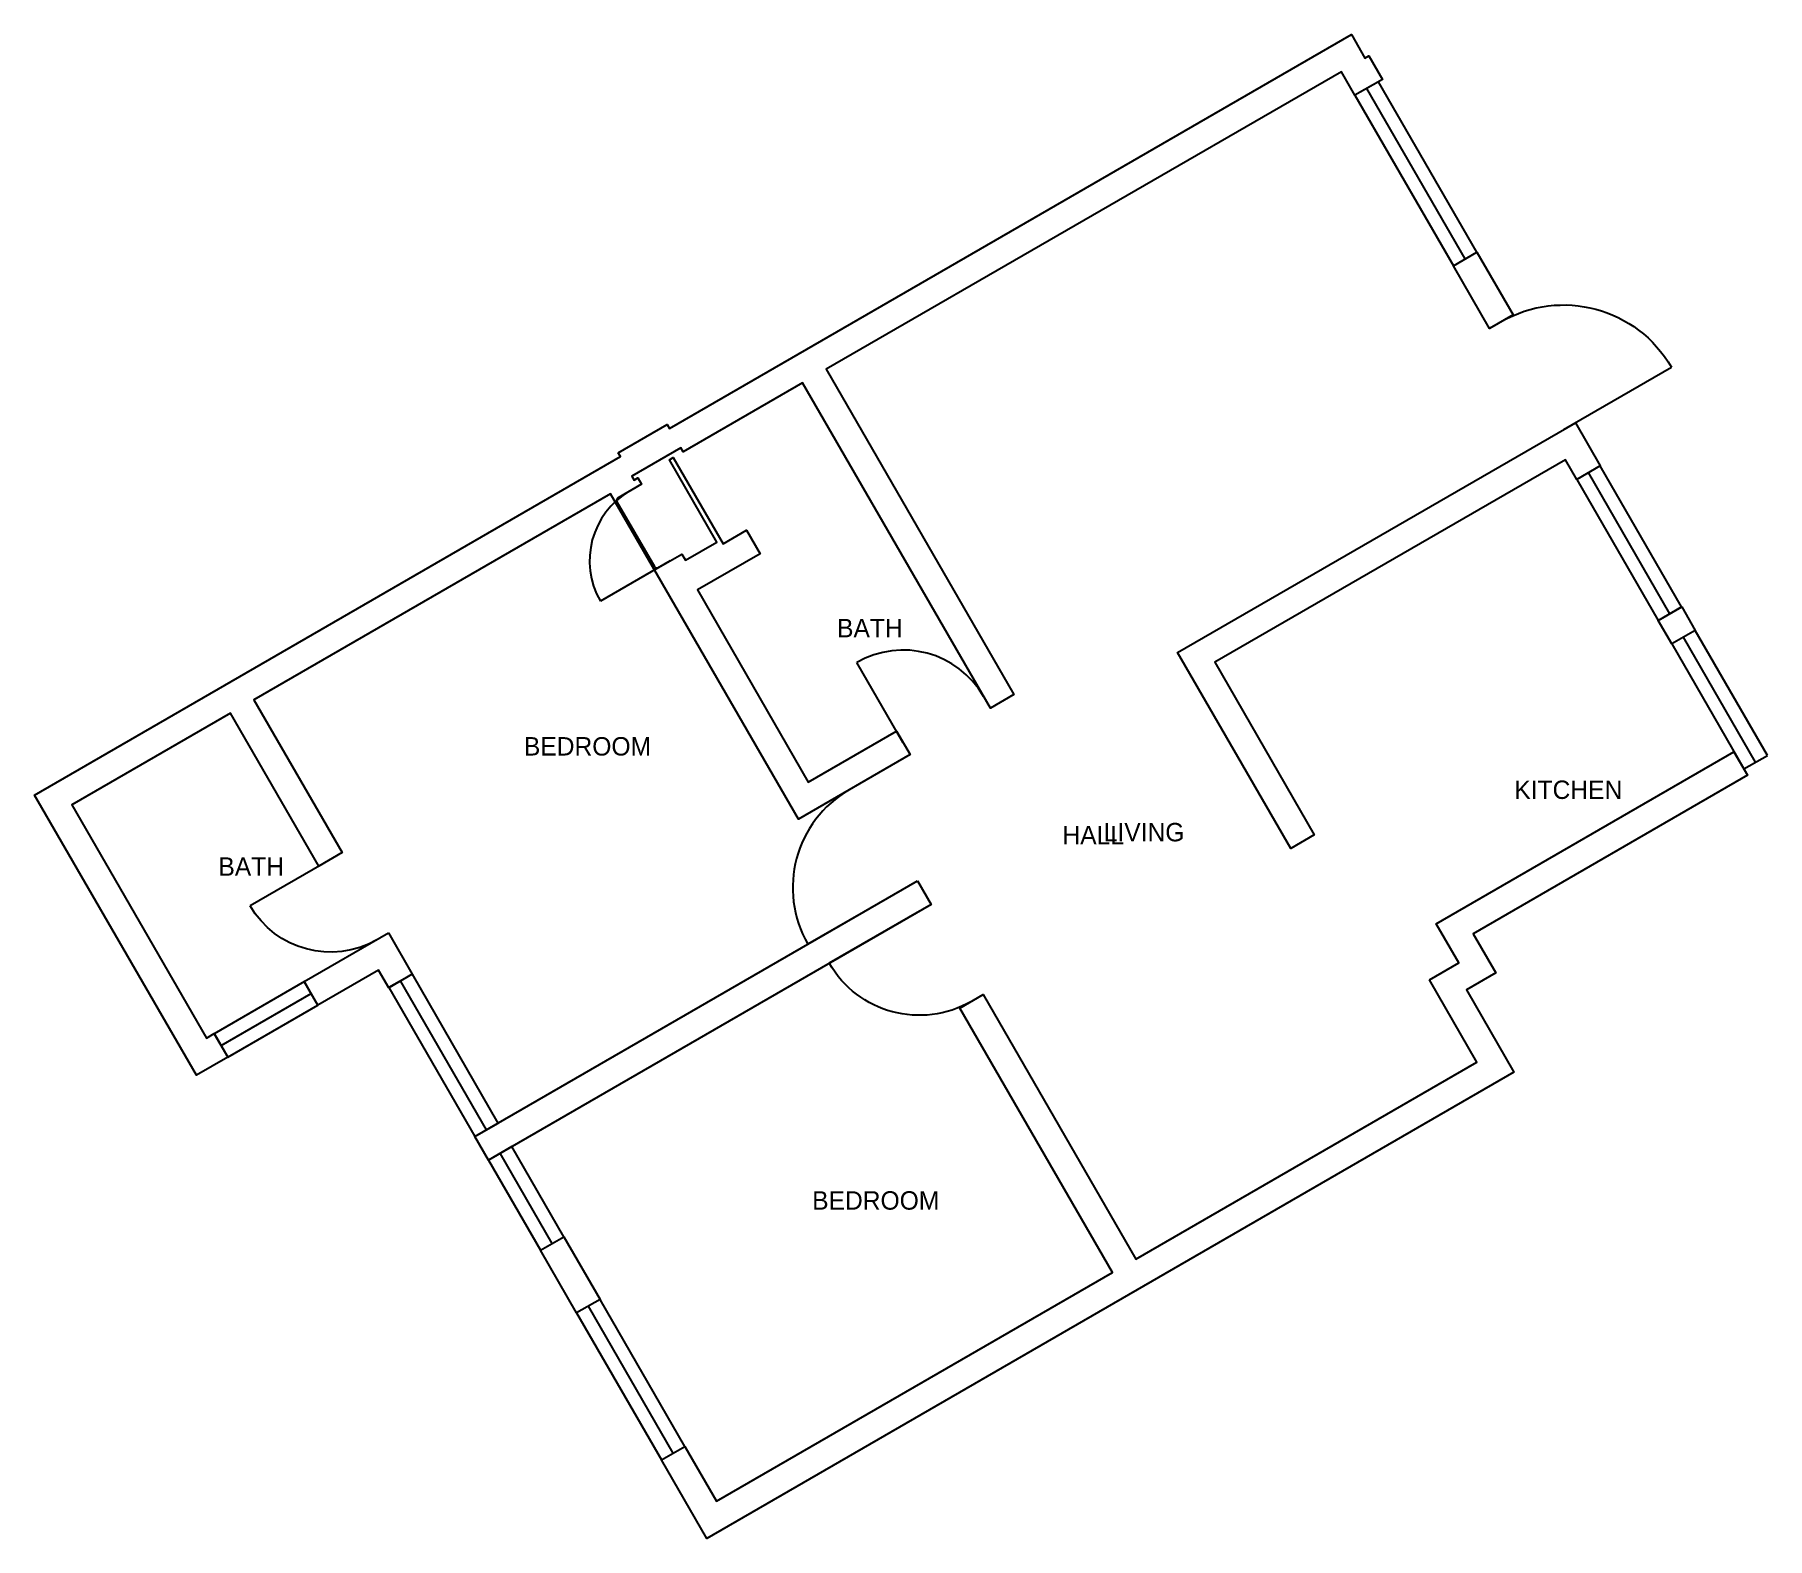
# Model space of a CAD drawing. Header units: metres. Extents: x 512332.4 to 512353.1, y 4012873.7 to 4012891.7.
import ezdxf

# ---------------------------------------------------------------- set-up
doc = ezdxf.new("R2010")
doc.units = ezdxf.units.M
for name, color, linetype in [('A-WALL-EXT', 7, 'Continuous'), ('A-WIND', 7, 'Continuous'), ('ROOM-NAMES', 7, 'Continuous')]:
    doc.layers.add(name, color=color, linetype=linetype)

# ---------------------------------------------------------------- blocks, each defined once
blk = doc.blocks.new('A$C5EED006F')
blk.add_line((0, 0), (0, 1.109))
blk.add_arc((0, 0), 1.109, 0, 90)
blk = doc.blocks.new('A$C5EED007C')
blk.add_line((0, 0), (0, 1.244))
blk.add_arc((0, 0), 1.244, 0, 90)
blk = doc.blocks.new('A$C5EED0087')
blk.add_line((0, 0), (0, 1.352))
blk.add_arc((0, 0), 1.352, 0, 90)
blk = doc.blocks.new('A$C5EED0060')
blk.add_line((0, 0), (0, 0.964))
blk.add_arc((0, 0), 0.964, 0, 90)
blk = doc.blocks.new('A$C5EED0095')
blk.add_line((0, 0), (0, 1.488))
blk.add_arc((0, 0), 1.488, 0, 90)
blk = doc.blocks.new('WIN-195')
blk.add_line((0, 0), (1.947, 0))
blk.add_lwpolyline([(0, -0.162), (1.947, -0.162), (1.947, 0.162), (0, 0.162)], close=True)
blk = doc.blocks.new('WIN-235')
blk.add_line((0, 0), (2.353, 0))
blk.add_lwpolyline([(0, -0.162), (2.353, -0.162), (2.353, 0.162), (0, 0.162)], close=True)
blk = doc.blocks.new('WIN-203')
blk.add_line((0, 0), (2.029, 0))
blk.add_lwpolyline([(0, -0.162), (2.029, -0.162), (2.029, 0.162), (0, 0.162)], close=True)
blk = doc.blocks.new('WIN-206')
blk.add_line((0, 0), (2.056, 0))
blk.add_lwpolyline([(0, -0.162), (2.056, -0.162), (2.056, 0.162), (0, 0.162)], close=True)
blk = doc.blocks.new('WIN-124')
blk.add_line((0, 0), (1.244, 0))
blk.add_lwpolyline([(0, -0.162), (1.244, -0.162), (1.244, 0.162), (0, 0.162)], close=True)
blk = doc.blocks.new('WIN-172')
blk.add_line((0, 0), (1.724, 0))
blk.add_lwpolyline([(0, -0.162), (1.724, -0.162), (1.724, 0.162), (0, 0.162)], close=True)

msp = doc.modelspace()

# ---------------------------------------------------------------- linework, layer by layer
at = {"layer": 'A-WALL-EXT'}
for points in [[(512339.406, 4012886.663), (512339.991, 4012887.001), (512340.018, 4012886.954), (512348.17, 4012891.66), (512348.332, 4012891.379), (512348.379, 4012891.406), (512348.541, 4012891.125), (512348.213, 4012890.936), (512348.051, 4012891.217), (512341.891, 4012887.66), (512344.136, 4012883.772), (512343.855, 4012883.609), (512341.61, 4012887.498), (512340.181, 4012886.673), (512340.154, 4012886.72), (512339.568, 4012886.381), (512339.595, 4012886.335), (512339.642, 4012886.362), (512339.685, 4012886.287), (512339.404, 4012886.125), (512339.401, 4012886.123), (512339.398, 4012886.121), (512339.396, 4012886.119), (512339.394, 4012886.116), (512339.392, 4012886.113), (512339.39, 4012886.11), (512339.389, 4012886.107), (512339.388, 4012886.104), (512339.387, 4012886.101), (512339.387, 4012886.097), (512339.387, 4012886.094), (512339.387, 4012886.091), (512339.387, 4012886.087), (512339.388, 4012886.084), (512339.39, 4012886.081), (512339.391, 4012886.078), (512339.839, 4012885.302), (512339.841, 4012885.3), (512339.843, 4012885.297), (512339.845, 4012885.295), (512339.848, 4012885.292), (512339.851, 4012885.29), (512339.854, 4012885.289), (512339.857, 4012885.287), (512339.86, 4012885.286), (512339.863, 4012885.286), (512339.867, 4012885.285), (512339.87, 4012885.285), (512339.873, 4012885.286), (512339.877, 4012885.286), (512339.88, 4012885.287), (512339.883, 4012885.288), (512339.886, 4012885.29), (512340.167, 4012885.452), (512340.21, 4012885.378), (512340.585, 4012885.594), (512340.017, 4012886.578), (512340.064, 4012886.605), (512340.659, 4012885.574), (512340.94, 4012885.737), (512341.102, 4012885.456), (512340.352, 4012885.023), (512341.678, 4012882.727), (512342.732, 4012883.336), (512342.894, 4012883.055), (512341.559, 4012882.284), (512339.314, 4012886.172), (512335.051, 4012883.711), (512336.106, 4012881.884), (512335.825, 4012881.722), (512334.77, 4012883.549), (512332.873, 4012882.453), (512334.482, 4012879.666), (512334.576, 4012879.72), (512334.738, 4012879.439), (512334.363, 4012879.223), (512332.429, 4012882.572), (512339.433, 4012886.616)], [(512349.39, 4012888.898), (512349.671, 4012889.06), (512350.104, 4012888.31), (512349.823, 4012888.148)], [(512351.145, 4012886.507), (512350.864, 4012886.345), (512350.729, 4012886.579), (512346.536, 4012884.158), (512347.726, 4012882.097), (512347.445, 4012881.934), (512346.093, 4012884.277), (512350.848, 4012887.022)], [(512352.281, 4012884.539), (512352, 4012884.377), (512351.838, 4012884.658), (512352.119, 4012884.82)], [(512349.103, 4012880.362), (512349.454, 4012880.565), (512349.183, 4012881.033), (512352.744, 4012883.089), (512352.906, 4012882.808), (512349.627, 4012880.914), (512349.897, 4012880.446), (512349.546, 4012880.243), (512350.114, 4012879.259), (512340.463, 4012873.687), (512339.922, 4012874.624), (512340.203, 4012874.787), (512340.582, 4012874.131), (512345.314, 4012876.863), (512343.488, 4012880.025), (512343.769, 4012880.187), (512345.595, 4012877.025), (512349.671, 4012879.378)], [(512342.985, 4012881.546), (512343.147, 4012881.264), (512337.853, 4012878.208), (512337.691, 4012878.489)], [(512336.66, 4012880.924), (512336.944, 4012880.432), (512336.663, 4012880.269), (512336.541, 4012880.48), (512335.815, 4012880.061), (512335.653, 4012880.342)], [(512338.475, 4012877.131), (512338.756, 4012877.293), (512339.189, 4012876.543), (512338.908, 4012876.381)]]:
    msp.add_lwpolyline(points, close=True, dxfattribs=at)

# ---------------------------------------------------------------- block references
at = {"yscale": -1}
for name, p, rotation in [('A$C5EED0095', (512350.707, 4012886.941), 120), ('A$C5EED006F', (512335.965, 4012881.803), 300), ('A$C5EED007C', (512343.006, 4012881.183), 300)]:
    msp.add_blockref(name, p, dxfattribs=dict(at, rotation=rotation))
for name, p, rotation in [('A$C5EED0060', (512340.027, 4012885.371), 120), ('A$C5EED006F', (512342.813, 4012883.195), 29.999999999999996), ('A$C5EED0087', (512342.844, 4012881.464), 120)]:
    msp.add_blockref(name, p, dxfattribs=dict(rotation=rotation))
at = {"layer": 'A-WIND'}
for name, p, rotation in [('WIN-235', (512349.53, 4012888.979), 120), ('WIN-195', (512351.978, 4012884.739), 120), ('WIN-172', (512353.003, 4012882.965), 120), ('WIN-206', (512337.832, 4012878.57), 120), ('WIN-124', (512334.657, 4012879.579), 29.999999999999996), ('WIN-124', (512338.616, 4012877.212), 120), ('WIN-203', (512340.063, 4012874.705), 120)]:
    msp.add_blockref(name, p, dxfattribs=dict(at, rotation=rotation))

# ---------------------------------------------------------------- texts
at = {"layer": 'ROOM-NAMES'}
for s, p in [('BATH', (512342.022, 4012884.457)), ('BEDROOM', (512338.278, 4012883.044)), ('KITCHEN', (512350.118, 4012882.525)), ('HALL', (512344.716, 4012881.983)), ('LIVING', (512345.21, 4012882.018)), ('BATH', (512334.626, 4012881.607)), ('BEDROOM', (512341.724, 4012877.616))]:
    msp.add_text(s, height=0.22, dxfattribs=at).set_placement(p)

doc.saveas('drawing.dxf')
